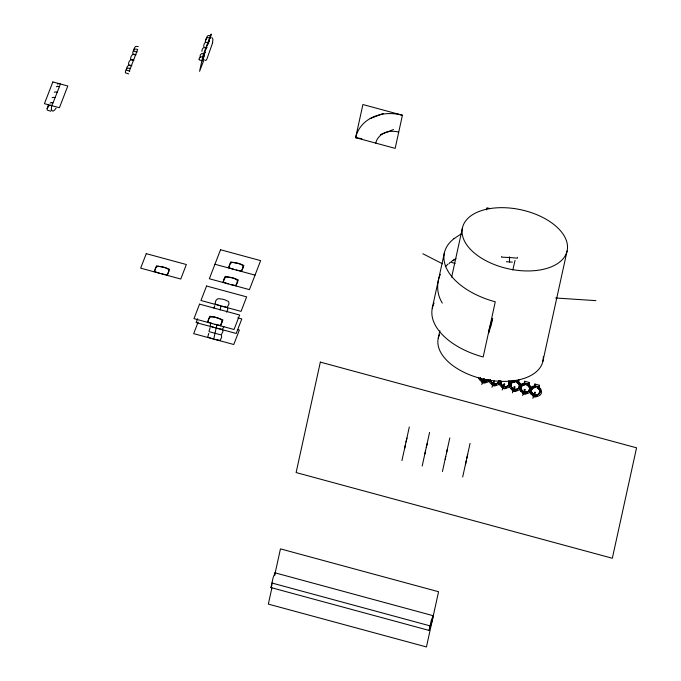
<?xml version="1.0" encoding="UTF-8"?>
<svg xmlns="http://www.w3.org/2000/svg" width="681" height="681" viewBox="0 0 681 681"><rect width="100%" height="100%" fill="white"/><g stroke="black" fill="none" stroke-linecap="round" stroke-linejoin="round"><path stroke-width="1.02" d="M199.107 59.213L199.354 59.945L202.546 60.873M509.592 256.865L509.456 259.861A9.585 0.724 -86.4 0 0 509.456 260.551L509.558 262.066M445.221 459.292L445.749 456.432M206.062 39.787L206.13 39.285A14.82 12.198 21.1 0 1 206.769 37.149L207.833 35.761A2.06 1.694 21.1 0 1 208.505 35.514L210.667 35.744M517.424 257.29L517.356 258.193A110.058 61.486 0.7 0 0 501.565 257.188L501.718 256.362M47.04 108.645L47.193 109.913A0.97 0.8 21.1 0 0 47.457 110.177L50.717 111.233M48.087 105.93L48.24 107.189M210.242 37.642L210.352 36.783L206.794 46.257A72.322 5.15 -74.8 0 0 205.943 48.717L202.776 59.868L203.27 58.66M274.962 573.708L275.03 572.823L273.09 577.769L270.978 587.575L429.09 630.427L432.248 620.493A20.515 1.464 -74.8 0 0 432.682 618.518L433.159 615.701L275.03 572.823M484.514 378.959L483.433 379.036M512.836 270.008L515.032 260.389M274.809 574.534L274.69 575.105M205.228 60.481L206.309 60.073L206.964 58.872L212.412 43.414L212.949 39.421L211.868 37.412M425.429 451.299L424.97 453.81M210.284 38.196L211.195 34.05L203.202 54.752L199.567 71.318L204.138 59.485M213.732 339.078L216.907 324.582M220.091 310.085L221.002 305.948M361.849 138.703L355.635 137.664L362.905 104.533L402.428 115.242L395.159 148.373L355.635 137.664L356.58 134.327M271.932 587.737L268.34 604.098L426.442 646.95L438.564 591.729L280.453 548.877L274.622 575.471M432.222 308.263L444.463 252.498M405.408 444.795L404.727 448.336M401.943 460.569L409.315 426.961M438.283 338.04L439.875 330.813M451.648 277.141L462.518 227.59M422.186 466.051L429.566 432.444M486.515 209.867L486.975 207.799L490.014 208.624M442.437 471.524L449.809 437.917M491.341 324.616L492.635 318.35L489.469 328.276A20.515 1.439 -74.9 0 0 489.035 330.251L488.583 333.094L491.188 325.305M466.221 460.884L465.463 464.765M462.68 477.006L470.052 443.399M481.944 380.424C479.518 383.726 488.294 384.51 486.711 379.564M518.454 382.799L518.837 379.683M523.834 385.327L524.719 381.275L529.333 382.526L528.669 385.565M534.04 388.102L534.934 384.041L539.548 385.293L538.875 388.332M542.851 361.458L567.077 251.008A53.578 30.185 12.4 0 0 494.61 207.994A53.578 30.185 12.4 0 0 482.71 258.908A53.578 30.185 12.4 0 0 567.077 251.017M406.004 442.054L406.991 438.011M426.255 447.528L427.242 443.484M446.498 453.01L447.485 448.966M466.749 458.483L467.728 454.44M212.557 42.894L212.676 42.426M375.767 143.121L376.227 141.486A20.098 16.548 21.1 0 1 396.725 131.671L398.725 132.123M499.054 381.156L497.573 383.199L494.815 383.786A3.345 0.877 8.6 0 0 495.64 383.888L496.057 383.812A3.379 1.09 -6.7 0 0 497.164 383.48M213.843 308.093L214.83 305.752M524.719 381.275C523.187 384.093 528.865 385.446 529.333 382.526M534.934 384.041C533.393 386.859 539.071 388.213 539.548 385.293M202.844 58.992L204.096 55.17A67.036 4.767 -74.8 0 1 204.675 53.424M203.67 57.468L203.985 56.523M223.938 326.659L222.542 329.11A1.737 0.979 12.4 0 1 221.844 329.272L216.967 328.251M207.603 45.04L208.003 43.933M272.102 584.792L271.889 585.362M208.395 42.886L208.761 41.916M208.761 43.082L207.816 43.116M440.343 274.392C436.198 283.543 436.879 294.618 442.327 303.105M209.11 40.988L209.442 40.119M129.313 71.105L137.707 49.347M154.127 271.804L156.443 265.811L165.721 267.744L169.62 269.378L167.305 275.379M197.601 318.734L196.111 322.598L236.196 333.469L241.798 318.963L237.788 317.882M198.162 322.045L193.685 333.647L233.779 344.509L239.371 330.013L237.363 329.468M207.416 322.283L209.731 316.29L214.03 316.869L222.908 319.857L220.593 325.858M222.806 282.411L225.122 276.418L234.4 278.342L238.29 279.985L235.984 285.977M228.399 267.905L230.714 261.913L239.993 263.845L243.892 265.488L241.576 271.481M481.748 384.51L483.91 378.908M491.963 387.276L494.219 381.437M502.169 390.043L504.425 384.203M512.384 392.809L514.64 386.97M522.599 395.576L524.847 389.736M532.806 398.342L535.062 392.503M271.361 586.724L271.012 587.541M56.08 108.194C50.973 115.608 50.198 106.934 53.067 102.763L59.979 85.219M51.424 109.369L51.084 110.05M500.918 380.968L501.156 384.178L504.195 386.357M210.804 323.1L210.225 325.765A1.737 0.979 12.4 0 0 210.676 326.242L214.515 327.587M519.126 379.76L517.424 381.377L514.478 380.381M448.958 263.785L449.971 262.525A3.584 2.664 53.1 0 1 450.916 262.176L455.07 263.479M208.769 333.367L207.799 336.814A1.737 0.979 12.4 0 0 208.25 337.282L212.506 338.746M210.148 327.587L209.007 331.289A1.737 0.979 12.4 0 0 209.459 331.766L220.635 334.797A1.737 0.979 12.4 0 0 221.334 334.626L222.891 331.638L222.696 329.63A3.584 2.017 12.4 0 0 222.5 329.366M355.635 137.664L356.623 136.157M226.645 312.17L227.794 309.268L227.539 307.54M488.209 379.675L486.651 380.773L484.608 381.019A3.345 0.877 8.6 0 0 485.425 381.122L485.842 381.037A3.379 1.09 -6.7 0 0 486.949 380.705M498.134 382.807L498.373 382.569A3.345 1.966 -34.1 0 0 498.994 381.292A3.345 2.452 -47.3 0 0 499.062 380.9A6.155 5.073 21.1 0 0 505.77 388.119A6.155 5.073 21.1 0 0 510.129 380.849M508.349 385.574L508.588 385.335A3.345 1.966 -34.1 0 0 509.201 384.058A3.345 2.452 -47.3 0 0 509.184 382.594L509.09 382.194A3.379 2.92 -61.2 0 0 508.52 381.173A4.452 3.669 21.1 0 1 505.447 386.663A4.452 3.669 21.1 0 1 500.85 381.088A3.345 2.154 80.7 0 0 500.646 381.726A3.345 1.668 67.5 0 0 500.671 383.19L500.799 383.531M445.28 266.748L447.894 264.168M453.946 238.673L461.335 233.847M451.494 261.444L454.882 259.248M453.01 260.491L456.049 258.78M433.159 615.701L431.201 620.612L429.09 630.427M370.192 118.579L383.343 113.48M380.313 134.634L393.465 129.535M512.384 262.125L506.306 261.725M211.561 316.827L215.519 317.295A20.515 11.56 12.4 0 1 217.852 317.942L221.044 319.398A3.584 2.017 12.4 0 1 221.759 320.147L221.955 322.156L220.397 325.143A1.737 0.979 12.4 0 1 219.699 325.305L214.821 324.292M555.645 298.006L595.901 300.644M59.111 83.772L60.32 83.959M58.064 86.487L59.273 86.674M51.765 102.805L52.973 102.993M50.717 105.521L51.926 105.708M515.117 381.828C510.256 380.849 509.439 388.085 513.976 389.021A3.345 0.792 23.8 0 1 512.802 388.528L512.444 388.247A3.379 0.945 39.1 0 1 511.525 387.37M525.323 384.595C520.471 383.616 519.646 390.851 524.191 391.788A3.345 0.792 23.8 0 1 523.017 391.294L522.65 391.013A3.379 0.945 39.1 0 1 521.74 390.136M535.538 387.361C530.686 386.382 529.861 393.618 534.398 394.554A3.345 0.792 23.8 0 1 533.223 394.061L532.865 393.78A3.379 0.945 39.1 0 1 531.946 392.903M398.351 114.314L402.428 115.242M57.17 92.114L55.961 91.926A3.967 3.26 21.1 0 0 54.267 92.275M55.076 97.553L53.867 97.366A3.967 3.26 21.1 0 0 52.165 97.706M483.774 380.824L481.833 379.879L480.548 378.295M493.98 383.59L491.435 382.067L490.397 379.598M209.85 37.872L207.688 37.642A2.06 1.677 20.9 0 0 207.015 37.881L205.96 39.251A14.82 12.071 20.9 0 0 205.339 41.371L205.339 42.273M138.311 46.589L136.149 46.359A2.06 1.694 21.1 0 0 135.476 46.606L134.412 47.993A14.82 12.198 21.1 0 0 133.782 50.13L133.919 51.16L137.102 52.114M137.264 49.313L135.102 49.075A2.06 1.694 21.1 0 0 134.429 49.321L133.365 50.709A14.82 12.198 21.1 0 0 132.735 52.854L132.863 53.884L136.055 54.829M135.161 54.744L132.999 54.514A2.06 1.694 21.1 0 0 132.327 54.761L131.271 56.148A14.82 12.198 21.1 0 0 130.633 58.285L130.769 59.324L133.953 60.268M133.067 60.183L130.905 59.954A2.06 1.694 21.1 0 0 130.233 60.2L129.169 61.588A14.82 12.198 21.1 0 0 128.539 63.725L128.666 64.755L131.859 65.708M130.965 65.623L128.803 65.393A2.06 1.694 21.1 0 0 128.13 65.64L127.075 67.027A14.82 12.198 21.1 0 0 126.436 69.164L126.572 70.194L129.756 71.147M129.918 68.338L127.756 68.109A2.06 1.694 21.1 0 0 127.083 68.355L126.019 69.743A14.82 12.198 21.1 0 0 125.389 71.88L125.525 72.91L128.709 73.863M208.105 42.545L205.951 42.29A2.06 1.575 20 0 0 205.287 42.503L204.266 43.78A14.82 11.313 20 0 0 203.696 45.772L203.968 46.793M206.215 47.891L204.07 47.61A2.06 1.413 19 0 0 203.423 47.789L202.453 48.921A14.82 10.164 19 0 0 201.951 50.709L201.959 51.424M204.189 53.901L202.061 53.578A2.06 1.226 18.2 0 0 201.423 53.722L200.512 54.684A14.82 8.836 18.2 0 0 200.086 56.242L200.58 57.136M203.142 57.119L201.023 56.787A2.06 1.132 17.9 0 0 200.393 56.898L199.507 57.774A14.82 8.155 17.9 0 0 199.116 59.213M236.213 270.025L240.682 270.927A1.737 0.979 12.4 0 0 241.38 270.766L242.938 267.778L242.734 265.769A3.584 2.017 12.4 0 0 242.027 265.02L238.835 263.564A20.515 11.56 12.4 0 0 236.503 262.926L232.544 262.449A3.584 2.017 12.4 0 0 231.446 262.704L229.88 264.245L229.054 267.429A1.737 0.979 12.4 0 0 229.506 267.905L233.762 269.361M230.621 284.522L235.09 285.433A1.737 0.979 12.4 0 0 235.779 285.271L237.337 282.283L237.141 280.266A3.584 2.017 12.4 0 0 236.435 279.516L233.242 278.069A20.515 11.56 12.4 0 0 230.902 277.422L226.952 276.946A3.584 2.017 12.4 0 0 225.854 277.21L224.287 278.742L223.462 281.925A1.737 0.979 12.4 0 0 223.913 282.402L228.169 283.858M161.942 273.924L166.411 274.826A1.737 0.979 12.4 0 0 167.109 274.664L168.667 271.676L168.471 269.667A3.584 2.017 12.4 0 0 167.756 268.918L164.564 267.463A20.515 11.56 12.4 0 0 162.231 266.816L158.273 266.348A3.584 2.017 12.4 0 0 157.175 266.603L155.608 268.135L154.783 271.327A1.737 0.979 12.4 0 0 155.234 271.796L159.899 273.37M222.227 306.28L226.696 307.182A1.737 0.979 12.4 0 0 227.386 307.02L228.944 304.032L228.748 302.015A3.584 2.017 12.4 0 0 228.041 301.266L224.849 299.819A20.515 11.56 12.4 0 0 222.508 299.172L218.558 298.695A3.584 2.017 12.4 0 0 217.46 298.959L215.894 300.491L215.068 303.683A1.737 0.979 12.4 0 0 215.519 304.152L220.184 305.726M214.958 339.41L219.427 340.313A1.737 0.979 12.4 0 0 220.116 340.151L221.521 337.699L221.623 335.427M208.616 41.039L209.459 41.269M206.198 47.449L207.041 47.679M204.479 52.301L205.321 52.522M202.657 57.723L203.5 57.953M214.941 264.262L255.035 275.124M509.439 382.909L511.474 383.463M519.646 385.676L521.689 386.229M529.861 388.442L531.904 388.996M485.689 381.437L486.268 381.59M492.15 383.19C489.784 385.284 496.032 387.651 496.475 384.356L494.747 383.888M503.514 386.263L502.076 385.872C500.544 388.689 506.213 390.043 506.69 387.123L504.962 386.655M513.729 389.03L512.291 388.647C510.75 391.456 516.428 392.809 516.896 389.89L514.598 389.268M523.936 391.805L522.497 391.413C520.965 394.231 526.634 395.576 527.111 392.656L524.804 392.035M534.151 394.571L532.712 394.18C531.171 396.997 536.849 398.342 537.318 395.431L535.019 394.801M271.881 583.004L429.992 625.856M212.37 323.628L208.522 322.275A1.737 0.979 12.4 0 1 208.071 321.807L208.897 318.614L210.463 317.082A3.584 2.017 12.4 0 1 211.561 316.827M534.823 394.657C539.548 396.614 542.05 389.277 537.207 387.812M524.617 391.89C529.341 393.848 531.835 386.51 526.992 385.046M514.402 389.123C519.126 391.081 521.629 383.743 516.785 382.279A3.345 3.32 42.9 0 1 517.509 382.79L517.866 383.011A3.379 3.218 -82.6 0 1 518.726 383.948A3.379 2.92 -61.2 0 1 519.305 384.961L519.399 385.361A3.345 2.452 -47.3 0 1 519.416 386.817A3.345 1.966 -34.1 0 1 518.786 388.102M422.841 253.749L442.565 263.819M508.562 381.045C510.69 383.539 508.06 387.191 505.03 386.553A3.345 0.877 8.6 0 0 505.847 386.655L506.264 386.578A3.379 1.09 -6.7 0 0 507.379 386.246M531.427 391.83L531.308 391.498A3.345 1.668 67.5 0 1 531.282 390.034A3.345 2.154 80.7 0 1 531.912 388.749L532.167 388.451A3.379 2.639 -85 0 1 533.095 387.838A3.379 3.047 -70.6 0 1 534.253 387.446L534.653 387.438A3.345 3.252 -44 0 1 535.513 387.412A4.452 3.669 21.1 0 0 531.546 392.205A4.452 3.669 21.1 0 0 538.697 394.146A4.452 3.669 21.1 0 0 537.122 387.864A3.345 3.32 42.9 0 1 537.93 388.323L538.288 388.545A3.379 3.218 -82.6 0 1 539.148 389.481A3.379 2.92 -61.2 0 1 539.727 390.494L539.82 390.894A3.345 2.452 -47.3 0 1 539.837 392.358A3.345 1.966 -34.1 0 1 539.207 393.635M521.22 389.064L521.093 388.732A3.345 1.668 67.5 0 1 521.067 387.259A3.345 2.154 80.7 0 1 521.697 385.982L521.961 385.684A3.379 2.639 -85 0 1 522.88 385.071A3.379 3.047 -70.6 0 1 524.038 384.68L524.447 384.663A3.345 3.252 -44 0 1 525.306 384.646A4.452 3.669 21.1 0 0 521.067 387.268M511.005 386.297L510.886 385.957A3.345 1.668 67.5 0 1 510.861 384.493A3.345 2.154 80.7 0 1 511.491 383.207L511.746 382.918A3.379 2.639 -85 0 1 512.674 382.305A3.379 3.047 -70.6 0 1 513.832 381.913L514.232 381.896A3.345 3.252 -44 0 1 515.091 381.879A4.452 3.669 21.1 0 0 511.125 386.672A4.452 3.669 21.1 0 0 518.275 388.613A4.452 3.669 21.1 0 0 516.7 382.33M490.584 380.764L490.465 380.424A3.345 1.668 67.5 0 1 490.38 379.64M480.301 377.529L480.25 377.657A4.444 3.66 21.1 0 0 483.723 380.951A4.444 3.66 21.1 0 0 488.2 379.76L487.928 380.041A3.379 1.515 -20.4 0 1 487 380.73M529.648 389.592A4.452 3.669 21.1 0 0 526.915 385.105A3.345 3.32 42.9 0 1 527.724 385.557L528.081 385.778A3.379 3.218 -82.6 0 1 528.933 386.714A3.379 2.92 -61.2 0 1 529.52 387.727L529.614 388.127A3.345 2.452 -47.3 0 1 529.622 389.592A3.345 1.966 -34.1 0 1 528.992 390.868M529.639 389.592A4.452 3.669 21.1 0 1 524.557 392.018A4.452 3.669 21.1 0 1 521.059 387.259M538.365 386.782A4.444 3.66 21.1 0 1 539.08 392.818M531.844 389.907A4.444 3.66 21.1 0 1 535.062 385.991M539.003 393.882A3.379 1.515 -20.4 0 1 538.05 394.563M538.007 394.546A3.379 1.09 -6.7 0 1 536.883 394.861L536.475 394.954A3.345 0.877 8.6 0 1 534.772 394.784M531.997 392.911A3.379 1.217 54 0 1 531.452 391.839M499.054 380.96A4.444 3.66 21.1 0 1 494.525 383.837A4.444 3.66 21.1 0 1 490.363 379.64M509.72 381.002A4.444 3.66 21.1 0 1 508.452 384.518M501.591 382.654A4.444 3.66 21.1 0 1 501.463 382.399M508.375 385.582A3.379 1.515 -20.4 0 1 507.422 386.263M504.136 386.459A3.345 0.792 23.8 0 1 502.595 385.761L502.229 385.48A3.379 0.945 39.1 0 1 501.318 384.603M501.369 384.612A3.379 1.217 54 0 1 500.816 383.539M500.748 381.011A6.155 5.073 21.1 0 1 494.704 385.301A6.155 5.073 21.1 0 1 488.694 379.615M528.15 384.007A4.444 3.66 21.1 0 1 528.873 390.051M521.629 387.14A4.444 3.66 21.1 0 1 524.855 383.224M528.797 391.115A3.379 1.515 -20.4 0 1 527.843 391.796M527.801 391.779A3.379 1.09 -6.7 0 1 526.677 392.094L526.268 392.188A3.345 0.877 8.6 0 1 524.566 392.018M521.791 390.145A3.379 1.217 54 0 1 521.237 389.072M517.943 381.241A4.444 3.66 21.1 0 1 518.658 387.285M511.414 384.365A4.444 3.66 21.1 0 1 514.64 380.458M518.582 388.349A3.379 1.515 -20.4 0 1 517.628 389.03M517.586 389.013A3.379 1.09 -6.7 0 1 516.462 389.328L516.053 389.421A3.345 0.877 8.6 0 1 514.351 389.251M511.576 387.378A3.379 1.217 54 0 1 511.031 386.306M490.226 379.657A6.155 5.073 21.1 0 1 484.055 382.475A6.155 5.073 21.1 0 1 478.573 377.589M483.714 380.926A3.345 0.792 23.8 0 1 482.165 380.219L481.807 379.947A3.379 0.945 39.1 0 1 480.897 379.07M480.939 379.07A3.379 1.217 54 0 1 480.548 378.355M499.02 381.011A4.444 3.66 21.1 0 1 498.85 381.215M498.16 382.816A3.379 1.515 -20.4 0 1 497.207 383.497M493.921 383.692A3.345 0.792 23.8 0 1 492.38 382.994L492.022 382.713A3.379 0.945 39.1 0 1 491.103 381.837M491.154 381.845A3.379 1.217 54 0 1 490.609 380.773M48.24 105.955A4.912 4.043 21.1 0 1 48.657 104.491M50.036 103.112A4.912 4.043 21.1 0 1 51.688 102.559M56.336 86.802A4.912 4.043 21.1 0 1 57.979 86.249M47.193 108.671A4.912 4.043 21.1 0 1 50.632 105.283M57.383 84.078A4.912 4.043 21.1 0 1 59.026 83.525M434.103 303.028A65.776 37.055 12.4 0 0 483.178 356.989L495.274 301.819A65.776 37.055 12.4 0 1 453.989 238.69M356.606 134.336A40.988 33.735 21.1 0 1 398.351 114.34M206.249 48.819A67.036 4.767 -74.8 0 1 206.726 47.474M543.285 356.716A53.578 30.185 12.4 0 1 484.727 379.368A53.578 30.185 12.4 0 1 439.458 334.66M493.563 381.522C495.172 383.258 494.534 379.802 493.563 381.522M503.778 384.288C505.379 386.033 504.74 382.569 503.778 384.288M513.993 387.055C515.449 388.842 515.168 385.352 513.993 387.055M524.2 389.821C525.664 391.609 525.366 388.11 524.2 389.821M534.415 392.588C535.887 394.376 535.564 390.885 534.415 392.588M320.342 362.122L296.116 472.563L612.33 558.258L636.556 447.817L320.342 362.122M52.837 81.933L44.444 103.682L59.409 107.734L67.802 85.985L52.837 81.933M146.27 253.655L140.669 268.161L180.763 279.023L186.356 264.526L146.27 253.655M199.559 304.135L193.957 318.64L234.051 329.502L239.644 315.005L199.559 304.135M206.547 286.011L200.955 300.508L241.048 311.379L246.641 296.873L206.547 286.011M220.533 249.757L209.348 278.759L249.433 289.629L260.627 260.627L220.533 249.757M531.044 394.103A6.155 5.073 21.1 0 0 541.276 393.49A6.155 5.073 21.1 0 0 534.372 385.982A6.155 5.073 21.1 0 0 531.044 394.103M520.829 391.337A6.155 5.073 21.1 0 0 531.069 390.724A6.155 5.073 21.1 0 0 524.166 383.216A6.155 5.073 21.1 0 0 520.829 391.337M510.622 388.57A6.155 5.073 21.1 0 0 520.854 387.957A6.155 5.073 21.1 0 0 513.951 380.449A6.155 5.073 21.1 0 0 510.622 388.57"/></g></svg>
